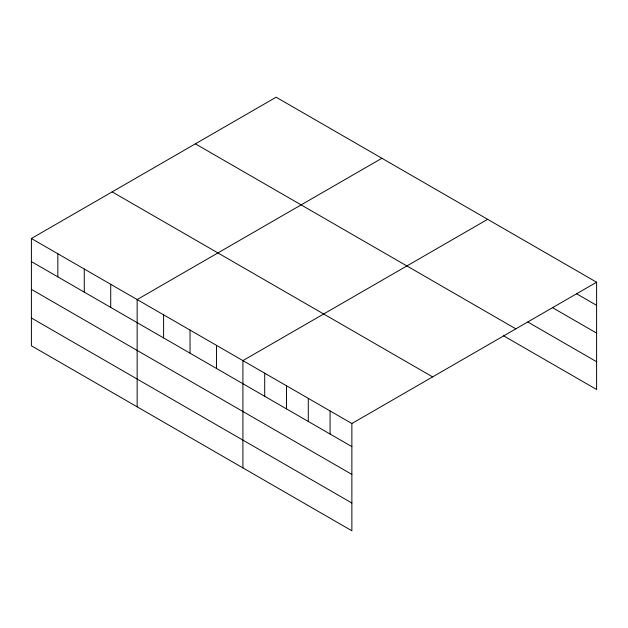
<?xml version="1.0" encoding="UTF-8"?>
<svg xmlns="http://www.w3.org/2000/svg" width="628" height="628" viewBox="0 0 628 628"><rect width="100%" height="100%" fill="white"/><g stroke="black" fill="none" stroke-linecap="round" stroke-linejoin="round"><path stroke-width="0.94" d="M503.562 335.792L596.6 389.501L596.6 282.223L276.132 97.207L31.4 238.499L31.4 345.777L351.868 530.793L351.868 423.523L31.4 238.499M381.887 158.264L137.155 299.556L137.155 406.834M487.642 219.321L242.91 360.613L242.91 467.891M351.868 423.523L596.6 282.223M576.48 293.716L596.6 305.334M553.017 307.948L596.6 333.107M527.873 322.046L596.6 361.728M195.371 143.828L515.839 328.852M112.161 191.87L432.629 376.894M31.4 261.601L351.868 446.626M31.4 289.382L351.868 474.399M31.4 317.996L351.868 503.02M330.077 410.94L330.077 434.042M308.285 398.356L308.285 421.459M286.494 385.773L286.494 408.883M264.702 373.197L264.702 396.299M216.472 345.345L216.472 368.455M190.033 330.085L190.033 353.187M163.594 314.816L163.594 337.927M110.716 284.288L110.716 307.398M84.278 269.027L84.278 292.13M57.839 253.759L57.839 276.87"/></g></svg>
